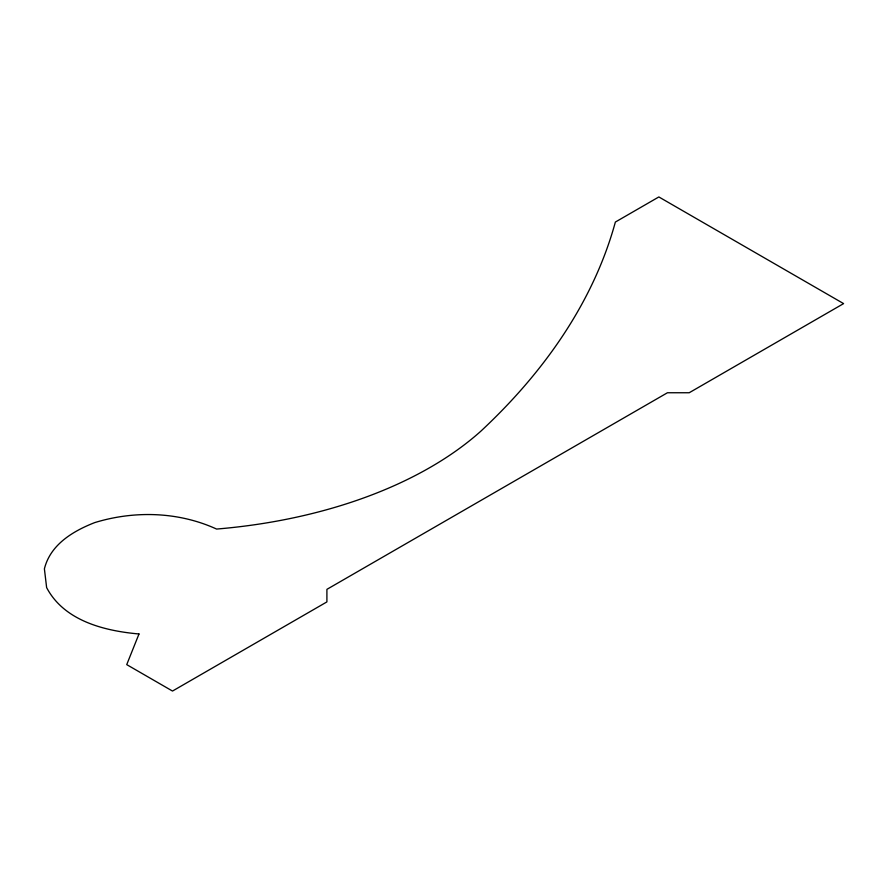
<?xml version="1.0" encoding="UTF-8"?>
<svg xmlns="http://www.w3.org/2000/svg" width="888" height="888" viewBox="0 0 888 888"><rect width="100%" height="100%" fill="white"/><g stroke="black" fill="none" stroke-linecap="round" stroke-linejoin="round"><path stroke-width="1.33" d="M138.994 633.976L126.729 664.624L172.505 691.053L326.906 601.909L326.906 589.355L667.454 392.751L689.199 392.751L843.6 303.607L658.852 196.947L615.362 222.056A977.544 564.38 0 0 1 480.752 431.268A378.51 218.526 0 0 1 216.594 529.059C178.51 511.643 134.488 510.4 94.694 522.61C72.949 531.113 50.372 544.599 44.4 568.842L46.631 587.612C64.136 620.879 104.329 630.913 138.994 633.976"/></g></svg>
